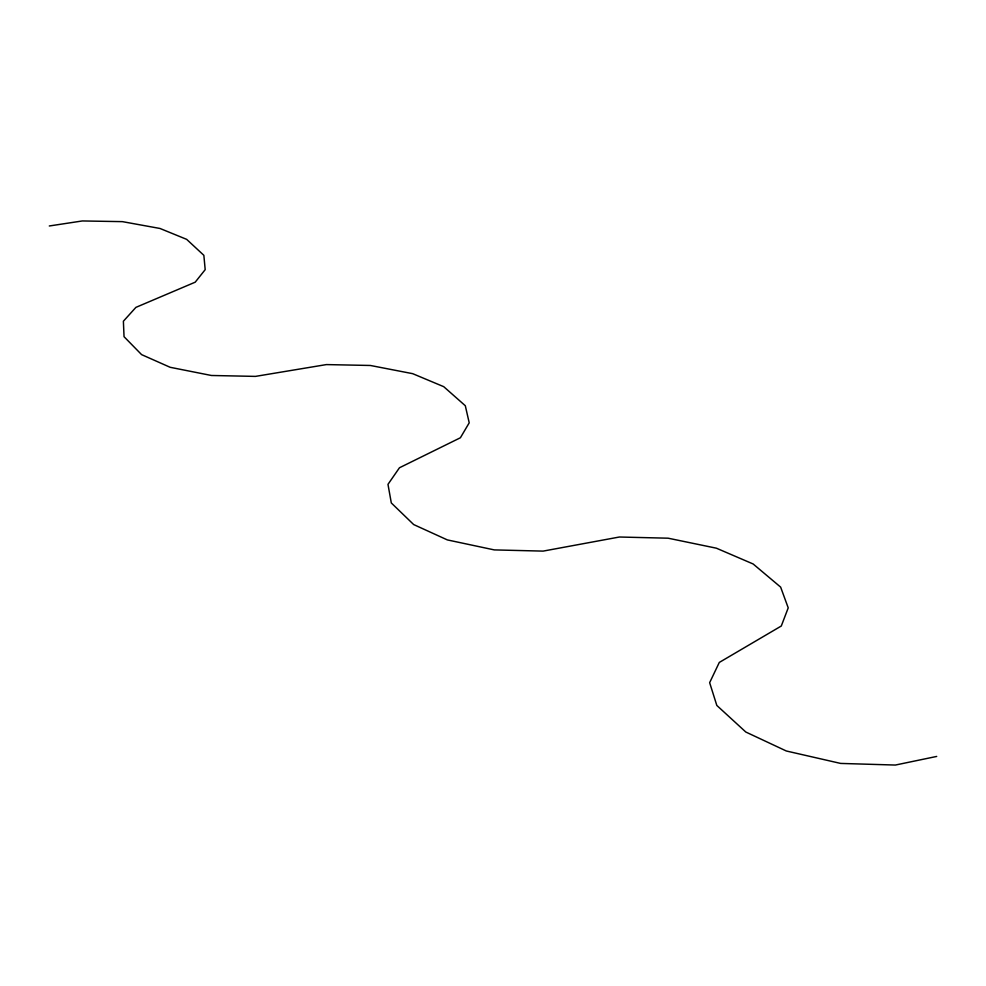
<?xml version="1.0" encoding="UTF-8"?>
<svg xmlns="http://www.w3.org/2000/svg" width="986" height="986" viewBox="0 0 986 986"><rect width="100%" height="100%" fill="white"/><g stroke="black" fill="none" stroke-linecap="round" stroke-linejoin="round"><path stroke-width="1.48" d="M936.7 756.435L895.374 765.05L840.639 763.423L786.31 750.987L745.823 732.031L716.822 705.446L709.649 682.669L719.299 662.432L781.294 626.011L788.221 607.869L780.641 587.114L753.144 563.98L716.391 548.191L668.114 538.196L619.405 537.013L543.113 551.112L494.294 549.905L447.348 539.909L413.676 524.564L391.306 502.946L387.979 484.348L399.453 467.771L460.4 437.759L469.213 422.821L465.306 405.727L443.725 386.672L412.678 373.669L370.366 365.473L326.403 364.586L255.436 376.393L211.398 375.481L170.159 367.297L141.602 354.627L124.039 336.694L123.386 321.226L135.908 307.373L195.203 282.181L205.187 269.659L203.856 255.325L186.65 239.351L160.003 228.469L122.4 221.64L82.356 220.95L49.3 225.979"/></g></svg>
